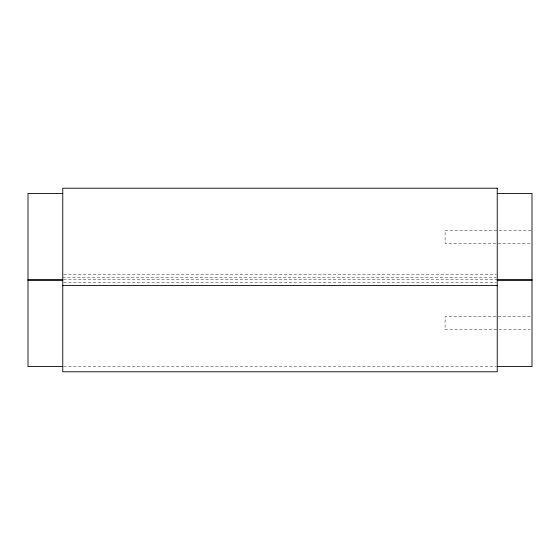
<?xml version="1.0" encoding="UTF-8"?>
<svg xmlns="http://www.w3.org/2000/svg" width="560" height="560" viewBox="0 0 560 560"><rect width="100%" height="100%" fill="white"/><g stroke="black" fill="none" stroke-linecap="round" stroke-linejoin="round"><path stroke-width="0.42" stroke-dasharray="2.8 2.1" d="M531.132 230.314L445.102 230.314L445.102 243.355L531.132 243.355M63.63 274.54L496.37 274.54M62.762 277.487L496.37 277.487M63.63 279.79L497.238 279.79M63.63 282.513L496.37 282.513M530.264 316.645L445.102 316.645L445.102 329.686L530.264 329.686M63.63 366.541L496.37 366.541"/><path stroke-width="0.84" d="M62.762 193.459L28 193.459L28 366.541L62.762 366.541M497.238 193.459L532 193.459L532 366.541L497.238 366.541M28 279.79L62.762 279.79M497.238 279.79L532 279.79M28 280.21L62.762 280.21M497.238 280.21L532 280.21M62.762 285.46L497.238 285.46M497.238 188.209L62.762 188.209L62.762 371.791L497.238 371.791L497.238 188.209"/></g></svg>
